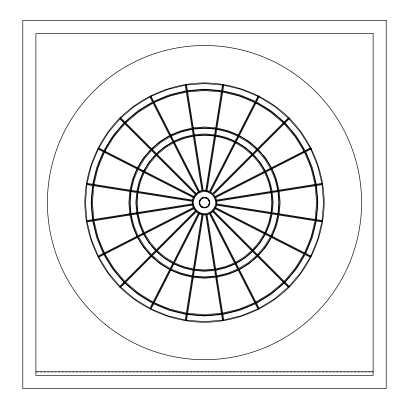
<?xml version="1.0" encoding="UTF-8"?>
<svg xmlns="http://www.w3.org/2000/svg" width="409" height="409" viewBox="0 0 409 409"><rect width="100%" height="100%" fill="white"/><g stroke="black" fill="none" stroke-linecap="round" stroke-linejoin="round"><path stroke-width="0.31" stroke-dasharray="2.04 1.53" d="M36.519 372.517L373.115 372.517"/><path stroke-width="0.61" d="M124.842 122.01L124.806 122.91C104.029 143.988 92.01 173.007 91.795 202.603C92.01 232.2 104.029 261.218 124.806 282.297C145.885 303.074 174.904 315.094 204.5 315.308C234.096 315.094 263.115 303.074 284.194 282.297C304.971 261.218 316.99 232.2 317.205 202.603C316.99 173.007 304.971 143.988 284.194 122.91C263.115 102.132 234.096 90.113 204.5 89.898C174.904 90.113 145.885 102.132 124.806 122.91L125.778 122.945L151.514 148.682L151.478 149.582C122.598 177.388 122.598 227.818 151.478 255.625C179.285 284.506 229.715 284.506 257.522 255.625C286.402 227.818 286.402 177.388 257.522 149.582C229.715 120.701 179.285 120.701 151.478 149.582L152.455 149.622L160.814 142.475L170.195 136.729L172.756 141.754L164.132 147.041L156.442 153.61L156.407 154.51C130.21 179.735 130.21 225.471 156.407 250.697C181.632 276.893 227.368 276.893 252.593 250.697C278.79 225.471 278.79 179.735 252.593 154.51C227.368 128.314 181.632 128.314 156.407 154.51L157.378 154.546L196.248 193.416L196.213 194.316C185.236 204.919 202.184 221.867 212.787 210.891C223.764 200.287 206.816 183.339 196.213 194.316L119.878 117.981C97.817 140.364 85.052 171.177 84.827 202.603C85.052 234.03 97.817 264.843 119.878 287.225C142.26 309.286 173.073 322.052 204.5 322.277C235.927 322.052 266.74 309.286 289.122 287.225C311.183 264.843 323.948 234.03 324.173 202.603C323.948 171.177 311.183 140.364 289.122 117.981C266.74 95.921 235.927 83.155 204.5 82.93C173.073 83.155 142.26 95.921 119.878 117.981L120.849 118.017L134.546 106.32L149.904 96.913L152.465 101.938L137.864 110.885L124.842 122.01L120.849 118.017M311.131 148.273L214.945 197.281L215.788 197.593L264.766 172.639L265.104 171.724L264.163 171.458L215.19 196.417L213.687 194.352L252.558 155.481L252.593 154.51L251.622 154.546L212.752 193.416L210.686 191.913L235.645 142.94L235.379 142L234.464 142.337L209.51 191.315L207.082 190.528L215.681 136.238L215.139 135.425L214.372 136.028L205.778 190.318L203.222 190.318L202.665 191.029L185.778 84.402L186.545 85.006L204.5 83.594L222.455 85.006L223.222 84.402L223.764 85.21L241.274 89.418L257.915 96.309L258.831 95.972L259.096 96.913L274.454 106.32L288.151 118.017L289.122 117.981L289.086 118.953L300.784 132.649L310.191 148.007L311.131 148.273L310.794 149.188L317.686 165.829L321.888 183.339L322.701 183.881L322.098 184.648L323.509 202.603L322.098 220.558L322.701 221.325L216.075 204.439M278.56 214.331L277.956 213.57L278.82 202.603L277.956 191.637L278.56 190.875L277.752 190.333L275.18 179.638L270.973 169.474L271.31 168.559L270.375 168.298L264.628 158.917L257.481 150.558L257.522 149.582L256.545 149.622L248.186 142.475L238.805 136.729L238.544 135.793L237.629 136.131L227.465 131.923L216.77 129.351L216.228 128.544L215.466 129.147L204.5 128.283L193.534 129.147L192.772 128.544L193.329 127.833L187.634 91.887L186.867 91.284L187.424 90.578L204.5 89.234L221.576 90.578L222.455 85.006M315.82 184.97L315.216 185.737L279.27 191.432L280.15 202.603L279.27 213.774L315.216 219.469L315.82 220.236L316.525 219.674L317.87 202.603L316.525 185.528L315.007 184.428L279.061 190.124L276.443 179.229L272.154 168.871L304.582 152.347L304.92 151.437L303.984 151.172L271.556 167.695L265.702 158.14L258.422 149.617L284.158 123.881L284.194 122.91L283.222 122.945L257.486 148.682L248.963 141.402L239.408 135.548L255.932 103.119L255.666 102.184L254.751 102.521L238.232 134.95L227.874 130.66L216.98 128.043L222.675 92.097L222.133 91.284L221.366 91.887L215.671 127.833L204.5 126.954L193.329 127.833M192.925 200.768L86.299 183.881L87.112 183.339L91.314 165.829L98.206 149.188L103.232 151.749L96.677 167.567L92.679 184.224L93.18 184.97L93.993 184.428L129.939 190.124L130.44 190.875L131.248 190.333L133.82 179.638L138.027 169.474L143.053 172.036L139.183 181.381L136.821 191.213L137.322 191.964L138.135 191.422L192.424 200.021L192.925 200.768L192.215 201.325L192.215 203.876L192.925 204.439L192.424 205.185L138.135 213.784L140.445 223.416L144.234 232.568L193.212 207.614L194.055 207.925L193.81 208.789L144.837 233.743L150.011 242.189L156.442 249.725L195.313 210.855L196.213 210.891L196.248 211.79L157.378 250.661L164.914 257.092L173.355 262.266L198.314 213.293L199.178 213.048L199.49 213.892L174.536 262.869L183.687 266.658L193.319 268.969L201.918 214.679L202.665 214.178L203.222 214.889L194.628 269.178L204.5 269.955L214.372 269.178L205.778 214.889L203.222 214.889M271.678 213.242L271.075 212.476L271.852 202.603L271.075 192.731L271.678 191.964L270.865 191.422L216.576 200.021L215.788 197.593M315.216 219.469L316.54 202.603L315.216 185.737M187.424 314.628L186.545 320.201L204.5 321.612L222.455 320.201L221.576 314.628L204.5 315.973L187.424 314.628L186.867 313.923L186.121 314.424L185.236 319.991L167.726 315.789L151.085 308.897L153.646 303.872L153.334 303.023L152.465 303.268L137.864 294.322L124.842 283.197L124.806 282.297L123.907 282.261L112.782 269.24L103.835 254.638L104.08 253.769L103.232 253.457L96.677 237.634L92.679 220.983L93.18 220.236L92.475 219.674L91.13 202.603L92.475 185.528L86.902 184.648L85.491 202.603L86.902 220.558L92.475 219.674M193.329 277.368L204.5 278.248L215.671 277.368L221.366 313.32L204.5 314.644L187.634 313.32L193.329 277.368L192.772 276.663L192.02 277.164L186.325 313.11L169.878 309.163L154.249 302.686L170.768 270.257L170.456 269.413L169.592 269.659L153.068 302.087L138.641 293.248L125.778 282.261L151.514 256.525L151.478 255.625L150.578 255.589L124.842 281.326L113.855 268.462L105.016 254.035L137.444 237.511L137.69 236.642L136.846 236.336L104.418 252.854L97.94 237.225L93.993 220.778L129.939 215.083L130.44 214.331L129.73 213.774L93.784 219.469L92.46 202.603L93.784 185.737L129.73 191.432L128.85 202.603L129.73 213.774M194.418 270.487L193.534 276.06L204.5 276.924L215.466 276.06L214.582 270.487L204.5 271.279L194.418 270.487L193.861 269.782L193.109 270.283L192.23 275.855L181.535 273.284L171.371 269.076L173.932 264.05L173.62 263.207L172.756 263.447L164.132 258.166L156.442 251.596L156.407 250.697L155.507 250.661L148.937 242.972L143.651 234.347L143.896 233.483L143.053 233.171L139.183 223.825L136.821 213.994L137.322 213.242L136.616 212.685L135.819 202.603L136.616 192.521L131.044 191.637L130.18 202.603L131.044 213.57L136.616 212.685M215.466 129.147L214.582 134.719L204.5 133.922L194.418 134.719L193.861 135.425L194.628 136.028L203.222 190.318M185.778 320.804L202.665 214.178M206.335 191.029L223.222 84.402M216.77 129.351L215.891 134.924L225.722 137.286L235.068 141.156L237.629 136.131M223.764 85.21L222.879 90.783L239.531 94.781L255.354 101.335L257.915 96.309M93.993 184.428L97.94 167.981L104.418 152.347L136.846 168.871L132.557 179.229L129.939 190.124M138.135 191.422L140.445 181.79L144.234 172.639L193.212 197.593L194.055 197.281L193.81 196.417L144.837 171.458L143.896 171.724L143.651 170.86L148.937 162.235L155.507 154.546L151.519 150.558L144.372 158.917L138.625 168.298L137.69 168.559L137.444 167.695L105.016 151.172L104.08 151.437L103.835 150.568L112.782 135.967L123.907 122.945L119.914 118.953L108.216 132.649L98.809 148.007L97.869 148.273L194.055 197.281M192.424 200.021L193.212 197.593M235.645 262.266L235.379 263.207L236.244 263.447L244.868 258.166L252.558 251.596L256.545 255.584L248.186 262.731L238.805 268.478L238.544 269.413L239.408 269.659L255.932 302.087L255.666 303.023L256.535 303.268L271.136 294.322L284.158 283.197L288.151 287.19L274.454 298.887L259.096 308.294L258.831 309.235L209.822 213.048L210.686 213.293L235.645 262.266L244.086 257.092L251.622 250.661L212.752 211.79L210.686 213.293M153.646 101.335L153.334 102.184L154.249 102.521L170.768 134.95L170.456 135.793L171.371 136.131L181.535 131.923L192.23 129.351L193.109 134.924L183.278 137.286L173.932 141.156L173.62 142L174.536 142.337L199.49 191.315L199.178 192.158L150.169 95.972L151.085 96.309L167.726 89.418L185.236 85.21L186.121 90.783L169.469 94.781L153.646 101.335L151.085 96.309M264.766 232.568L268.555 223.416L270.865 213.784L216.576 205.185L215.788 207.614L264.766 232.568L265.104 233.483L265.947 233.171L269.817 223.825L272.179 213.994L277.752 214.873L275.18 225.569L270.973 235.732L271.31 236.642L272.154 236.336L304.582 252.854L304.92 253.769L305.768 253.457L312.323 237.634L316.321 220.983L321.888 221.867L317.686 239.377L310.794 256.019L311.131 256.934L214.945 207.925M272.154 236.336L276.443 225.978L279.061 215.083L315.007 220.778L311.06 237.225L304.582 252.854M152.465 303.268L149.904 308.294L134.546 298.887L120.849 287.19L124.842 283.197M172.756 263.447L170.195 268.478L160.814 262.731L152.455 255.584L156.442 251.596M150.169 309.235L199.178 213.048M209.822 192.158L258.831 95.972M238.805 136.729L236.244 141.754L244.868 147.041L252.558 153.61L256.545 149.622M259.096 96.913L256.535 101.938L271.136 110.885L284.158 122.01L288.151 118.017M105.016 151.172L113.855 136.744L124.842 123.881L150.578 149.617L143.298 158.14L137.444 167.695M144.837 171.458L150.011 163.017L156.442 155.481L195.313 194.352L193.81 196.417M215.681 268.969L215.139 269.782L215.891 270.283L225.722 267.921L235.068 264.05L237.629 269.076L227.465 273.284L216.77 275.855L216.228 276.663L216.98 277.164L222.675 313.11L222.133 313.923L222.879 314.424L239.531 310.426L255.354 303.872L257.915 308.897L241.274 315.789L223.764 319.991L223.222 320.804L206.335 214.178L207.082 214.679L215.681 268.969L225.313 266.658L234.464 262.869L209.51 213.892L207.082 214.679M213.687 210.855L215.19 208.789L264.163 233.743L258.989 242.189L252.558 249.725L252.593 250.697L253.493 250.661L260.063 242.972L265.349 234.347L270.375 236.908L264.628 246.29L257.481 254.649L257.522 255.625L258.422 255.589L284.158 281.326L284.194 282.297L285.093 282.261L296.218 269.24L305.165 254.638L310.191 257.2L300.784 272.558L289.086 286.254L289.122 287.225L212.787 210.891L213.687 210.855L252.558 249.725M258.422 255.589L265.702 247.067L271.556 237.511L303.984 254.035L295.145 268.462L284.158 281.326M123.907 282.261L119.914 286.254L108.216 272.558L98.809 257.2L103.835 254.638M155.507 250.661L151.519 254.649L144.372 246.29L138.625 236.908L143.651 234.347M119.878 287.225L196.213 210.891M212.787 194.316L289.122 117.981M257.481 150.558L253.493 154.546L260.063 162.235L265.349 170.86L270.375 168.298M289.086 118.953L285.093 122.945L296.218 135.967L305.165 150.568L310.191 148.007M125.778 122.945L138.641 111.959L153.068 103.119L169.592 135.548L160.037 141.402L151.514 148.682M157.378 154.546L164.914 148.114L173.355 142.94L198.314 191.913L196.248 193.416M239.408 269.659L248.963 263.805L257.486 256.525L283.222 282.261L270.359 293.248L255.932 302.087M103.232 253.457L98.206 256.019L91.314 239.377L87.112 221.867L92.679 220.983M143.053 233.171L138.027 235.732L133.82 225.569L131.248 214.873L136.821 213.994M97.869 256.934L194.055 207.925M270.973 169.474L265.947 172.036L269.817 181.381L272.179 191.213L277.752 190.333M310.794 149.188L305.768 151.749L312.323 167.567L316.321 184.224L321.888 183.339M154.249 102.521L169.878 96.043L186.325 92.097L192.02 128.043L181.126 130.66L170.768 134.95M174.536 142.337L183.687 138.549L193.319 136.238L201.918 190.528L199.49 191.315M216.98 277.164L227.874 274.546L238.232 270.257L254.751 302.686L239.122 309.163L222.675 313.11M192.215 203.876L137.925 212.476L137.148 202.603L137.925 192.731L192.215 201.325M86.299 221.325L192.925 204.439M322.701 183.881L216.075 200.768L216.785 201.325L271.075 192.731M277.956 191.637L272.384 192.521L273.181 202.603L272.384 212.685L277.956 213.57M316.525 185.528L322.098 184.648M187.634 91.887L204.5 90.563L221.366 91.887M194.628 136.028L204.5 135.251L214.372 136.028M35.885 371.663L373.115 371.663M87.112 183.339L92.679 184.224M131.248 190.333L136.821 191.213M271.075 212.476L216.785 203.876L216.785 201.325M316.525 219.674L322.098 220.558M222.675 92.097L239.122 96.043L254.751 102.521M215.681 136.238L225.313 138.549L234.464 142.337M201.918 214.679L199.49 213.892M193.109 270.283L183.278 267.921L173.932 264.05M192.02 277.164L181.126 274.546L170.768 270.257M186.121 314.424L169.469 310.426L153.646 303.872M98.809 148.007L103.835 150.568M138.625 168.298L143.651 170.86M265.947 233.171L270.973 235.732M305.768 253.457L310.794 256.019M255.932 103.119L270.359 111.959L283.222 122.945M235.645 142.94L244.086 148.114L251.622 154.546M198.314 213.293L196.248 211.79M169.592 269.659L160.037 263.805L151.514 256.525M152.455 149.622L156.442 153.61M253.493 250.661L257.481 254.649M285.093 282.261L289.086 286.254M284.158 123.881L295.145 136.744L303.984 151.172M252.558 155.481L258.989 163.017L264.163 171.458M195.313 210.855L193.81 208.789M150.578 255.589L143.298 247.067L137.444 237.511M171.371 136.131L173.932 141.156M236.244 263.447L238.805 268.478M256.535 303.268L259.096 308.294M304.582 152.347L311.06 167.981L315.007 184.428M264.766 172.639L268.555 181.79L270.865 191.422M193.212 207.614L192.424 205.185M136.846 236.336L132.557 225.978L129.939 215.083M186.545 85.006L187.424 90.578M193.534 129.147L194.418 134.719M215.891 270.283L216.77 275.855M222.879 314.424L223.764 319.991M386.208 20.45L22.792 20.45L22.792 388.55L386.208 388.55L386.208 20.45M373.115 33.538L35.885 33.538L35.885 375.462L373.115 375.462L373.115 33.538M202.123 206.719A4.755 4.755 0 0 0 209.255 202.603A4.755 4.755 0 0 0 202.123 198.488A4.755 4.755 0 0 0 202.123 206.719M105.64 324.685A157.087 157.087 0 0 0 359.654 227.179A157.087 157.087 0 0 0 148.206 55.946A157.087 157.087 0 0 0 105.64 324.685M201.79 207.291A5.414 5.414 0 0 0 209.914 202.603A5.414 5.414 0 0 0 201.79 197.91A5.414 5.414 0 0 0 201.79 207.291M201.959 207.005A5.087 5.087 0 0 0 209.587 202.603A5.087 5.087 0 0 0 201.959 198.201A5.087 5.087 0 0 0 201.959 207.005M198.973 212.179A11.058 11.058 0 0 0 215.558 202.603A11.058 11.058 0 0 0 198.973 193.028A11.058 11.058 0 0 0 198.973 212.179"/></g></svg>
